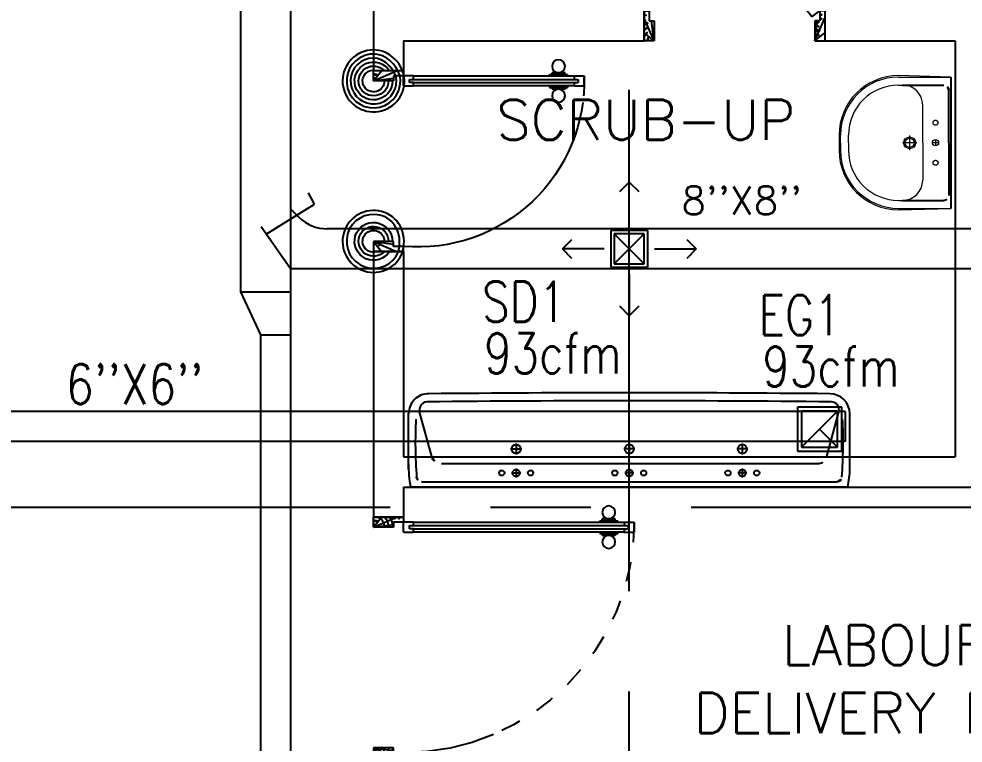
# Model space of a CAD drawing. Extents: x 417866230.2 to 417866327.8, y 43498045.5 to 43498135.4.
# Drawn here: x 417866291.594 to 417866296.301, y 43498106.345 to 43498109.957 of the extents above; entities that cross this region are included whole.
import ezdxf
from ezdxf.enums import TextEntityAlignment as Align

# ---------------------------------------------------------------- set-up
doc = ezdxf.new("R2010")
doc.units = 0
doc.header["$MEASUREMENT"] = 0
for name, pattern in [('CENTERX2', [4, 2.5, -0.5, 0.5, -0.5]), ('DASHED', [0.75, 0.5, -0.25]), ('HIDDEN', [0.375, 0.25, -0.125])]:
    doc.linetypes.add(name, pattern=pattern)
for name, color, linetype in [('AXES', 11, 'CENTERX2'), ('DOOR', 9, 'CONTINUOUS'), ('DOOR-DIM', 9, 'CONTINUOUS'), ('DUCT', 6, 'CONTINUOUS'), ('EXDUCT', 10, 'CONTINUOUS'), ('FIX', 9, 'CONTINUOUS'), ('HAT', 12, 'CONTINUOUS'), ('M-EGU.', 2, 'CONTINUOUS'), ('RM-NAME', 9, 'CONTINUOUS'), ('SCD', 2, 'CONTINUOUS'), ('WALL', 4, 'CONTINUOUS')]:
    doc.layers.add(name, color=color, linetype=linetype)
doc.styles.add('ROMANS', font='ROMANS.shx', dxfattribs={"width": 0.6})

# ---------------------------------------------------------------- blocks, each defined once
blk = doc.blocks.new('RM1')
at = {"layer": 'RM-NAME', "style": 'ROMANS'}
for tag, p in [('ROOMNAME1', (0, 323.8095238059759)), ('ROOMNAME2', (0, 0))]:
    blk.add_attdef(tag, text='', height=200, dxfattribs=at).set_placement(p, align=Align.MIDDLE)
blk = doc.blocks.new('DOOR90')
at = {"layer": 'DOOR', "color": 7, "linetype": 'ByBlock'}
for p, q in [((-150, 0), (0, 0)), ((-150, 0), (-150, -25)), ((0, -50), (-113.7099299924448, 0)), ((0, -50), (-40.1457343158545, 0)), ((0, -50), (0, 0)), ((-1000, -25), (-1050, -25)), ((-1050, -75), (-1050, -25)), ((-1050, -25), (-1050, -75)), ((-1000, -41.9999999999709), (-1020, -41.9999999999709)), ((-1020, -42), (-1020, -58)), ((-1000, -25), (-1000, -41.9999999999709)), ((-877.6424572214019, -17.79999999995925), (-967.6424572214019, -17.79999999995925)), ((-967.6424572214019, -25), (-967.6424572214019, -17.79999999995925)), ((-955.0424572214251, -8.799999999959255), (-890.2424572213786, -8.799999999959255)), ((-955.0424572214251, -17.79999999995925), (-955.0424572214251, -8.799999999959255)), ((-955.0424572214251, -17.79999999995925), (-890.2424572213786, -17.79999999995925)), ((-890.2424572213786, -17.79999999995925), (-890.2424572213786, -8.799999999959255)), ((-877.6424572214019, -25), (-877.6424572214019, -17.79999999995925)), ((-200, -25), (-150, -25)), ((-200, -42), (-200, -25)), ((-180, -42), (-200, -42)), ((-180, -58), (-180, -42)), ((-150, -25), (-100, -25)), ((-150, -75), (-150, -25)), ((-100, -25), (-100, -50)), ((0, -50), (-100, -36.64271395650576)), ((-1000, -75), (-1050, -74.99999999947613)), ((-1000, -58), (-1020, -58)), ((-1000, -58), (-1000, -75)), ((-967.6424572214019, -75), (-967.6424572214019, -82.20000000004075)), ((-877.6424572214019, -82.20000000004075), (-967.6424572214019, -82.20000000004075)), ((-955.0424572214251, -82.20000000004075), (-890.2424572213786, -82.20000000004075)), ((-955.0424572214251, -82.20000000004075), (-955.0424572214251, -91.20000000004075)), ((-955.0424572214251, -91.20000000004075), (-890.2424572213786, -91.20000000004075)), ((-890.2424572213786, -82.20000000004075), (-890.2424572213786, -91.20000000004075)), ((-877.6424572214019, -75), (-877.6424572214019, -82.20000000004075)), ((-200, -58), (-180, -58)), ((-200, -75), (-200, -58)), ((-150, -75), (-200, -75)), ((-100, -50), (0, -50)), ((-150, -875), (-100, -875)), ((-150, -900), (-150, -875)), ((0, -850), (-113.7099299924448, -900)), ((-100, -875), (-100, -850)), ((0, -850), (-100, -863.3572860434942)), ((-100, -850), (0, -850)), ((0, -850), (-40.1457343158545, -900)), ((0, -850), (0, -900)), ((-150, -900), (0, -900)), ((0, -900), (-150, -900))]:
    blk.add_line(p, q, dxfattribs=at)
at = {"layer": 'DOOR', "linetype": 'ByBlock'}
for p, q in [((-200, -25), (-1000, -25)), ((-200, -42), (-1000, -41.9999999999709)), ((-200, -58), (-1000, -58)), ((-1000, -75), (-200, -75))]:
    blk.add_line(p, q, dxfattribs=at)
at = {"layer": 'DOOR', "color": 7, "linetype": 'ByBlock'}
for centre in [(-922.6424572214019, 23.53094421501737), (-922.6424572214019, -123.5309442149592)]:
    blk.add_circle(centre, 32.39999999998526, dxfattribs=at)
for centre, radius, start, end in [((0, -50), 154.4019578127773, 161.1052885482714, 166.2857707768669), ((0, -50), 94.40195781277725, 148.0181880328085, 180), ((0, -50), 134.4019578127773, 158.159849394549, 169.2800236450682), ((0, -50), 114.4019578127773, 154.0838418822192, 167.37742587102), ((0, -50), 74.40195781277725, 137.7764264185456, 180), ((0, -50), 54.40195781277725, 113.2073828924446, 180), ((0, -50), 34.40195781277725, 90, 180), ((0, -50), 14.40195781277725, 90, 180), ((0, -850), 154.4019578127773, 193.7142292231331, 198.8947114517286), ((0, -850), 134.4019578127773, 190.7199763549318, 201.840150605451), ((0, -850), 94.40195781277725, 180, 211.9818119671915), ((0, -850), 74.40195781277725, 180, 222.2235735814543), ((0, -850), 54.40195781277725, 180, 246.7926171075554), ((0, -850), 34.40195781277725, 180, 270), ((0, -850), 14.40195781277725, 180, 270)]:
    blk.add_arc(centre, radius, start, end, dxfattribs=at)
at = {"layer": 'DOOR', "linetype": 'HIDDEN', "ltscale": 0.5}
blk.add_arc((-222.2222222220153, -49.99999999976717), 828.155208510499, 178.270116378131, 275.0030377036063, dxfattribs=at)
blk = doc.blocks.new('DOOR100')
at = {"layer": 'DOOR', "color": 7, "linetype": 'ByBlock'}
for p, q in [((-75.00000000011642, 1250), (-74.99999999959255, 1300.000000000029)), ((-75.00000000011642, 1300), (-25.00000000011642, 1300)), ((-25.00000000011642, 1300), (-75.00000000011642, 1300)), ((-25.00000000011642, 1250), (-25.00000000011642, 1300)), ((-58.00000000011642, 1250), (-75.00000000011642, 1250)), ((-58.00000000011642, 1250), (-58.00000000011642, 1270)), ((-42.00000000011642, 1270), (-58.00000000011642, 1270)), ((-42.00000000011642, 1250), (-42.00000000011642, 1270)), ((-25.00000000011642, 1250), (-42.00000000011642, 1250)), ((-91.20000000018626, 1205.042457221396), (-91.20000000018626, 1140.242457221408)), ((-82.20000000018626, 1205.042457221396), (-91.20000000018626, 1205.042457221396)), ((-82.20000000018626, 1127.642457221402), (-82.20000000018626, 1217.642457221402)), ((-75.00000000011642, 1217.642457221402), (-82.20000000018626, 1217.642457221402)), ((-82.20000000018626, 1205.042457221396), (-82.20000000018626, 1140.242457221408)), ((-25.00000000011642, 1217.642457221402), (-17.80000000004657, 1217.642457221402)), ((-17.80000000004657, 1127.642457221402), (-17.80000000004657, 1217.642457221402)), ((-17.80000000004657, 1205.042457221396), (-17.80000000004657, 1140.242457221408)), ((-17.80000000004657, 1205.042457221396), (-8.800000000046566, 1205.042457221396)), ((-8.800000000046566, 1205.042457221396), (-8.800000000046566, 1140.242457221408)), ((-82.20000000018626, 1140.242457221408), (-91.20000000018626, 1140.242457221408)), ((-17.80000000004657, 1140.242457221408), (-8.800000000046566, 1140.242457221408)), ((-75.00000000011642, 1127.642457221402), (-82.20000000018626, 1127.642457221402)), ((-25.00000000011642, 1127.642457221402), (-17.80000000004657, 1127.642457221402)), ((-75, 200), (-58, 200)), ((-75, 150), (-75, 200)), ((-58, 200), (-58, 180)), ((-42, 200), (-25, 200)), ((-42, 180), (-42, 200)), ((-25, 200), (-25, 150)), ((-1200, 0), (-1200, 150)), ((-1200, 150), (-1175, 150)), ((-1200, 150), (-1200, 0)), ((-1175, 150), (-1175, 100)), ((-75, 150), (-25, 150)), ((-58, 180), (-42, 180)), ((0, 150), (-25, 150)), ((-25, 150), (-25, 100)), ((0, 0), (0, 150)), ((0, 150), (0, 0)), ((-1150, 0), (-1200, 113.7099299924448)), ((-1175, 100), (-1150, 100)), ((-1150, 0), (-1163.357286043465, 100)), ((-1150, 100), (-1150, 0)), ((-50, 0), (0, 113.7099299924448)), ((-50, 100), (-50, 0)), ((-50, 0), (-36.64271395653486, 100)), ((-25, 100), (-50, 100)), ((-1150, 0), (-1200, 40.1457343158545)), ((-1150, 0), (-1200, 0)), ((-50, 0), (0, 40.1457343158545)), ((-50, 0), (0, 0))]:
    blk.add_line(p, q, dxfattribs=at)
at = {"layer": 'DOOR', "linetype": 'ByBlock'}
for p, q in [((-75.00000000011642, 1250), (-75, 200)), ((-58, 200), (-58.00000000011642, 1250)), ((-42, 200), (-42.00000000011642, 1250)), ((-25, 200), (-25.00000000011642, 1250))]:
    blk.add_line(p, q, dxfattribs=at)
at = {"layer": 'DOOR', "color": 7, "linetype": 'ByBlock'}
for centre in [(-123.5309442150756, 1172.642457221402), (23.53094421490096, 1172.642457221402)]:
    blk.add_circle(centre, 32.39999999998526, dxfattribs=at)
at = {"layer": 'DOOR', "linetype": 'HIDDEN', "ltscale": 0.5}
blk.add_arc((-24.99999999965075, 149.9999999994106), 1150.000000000618, 90, 179.9999999995831, dxfattribs=at)
at = {"layer": 'DOOR', "color": 7, "linetype": 'ByBlock'}
for centre, radius, start, end in [((-1150, 0), 154.4019578127773, 103.7142292212167, 108.8947114515936), ((-50, 0), 154.4019578127773, 71.10528854840643, 76.28577077878333), ((-1150, 0), 134.4019578127773, 100.7199763555959, 111.8401506085482), ((-1150, 0), 94.40195781277725, 90, 121.981811965689), ((-50, 0), 94.40195781277725, 58.01818803431096, 90), ((-50, 0), 134.4019578127773, 68.15984939145177, 79.28002364440412), ((-50, 0), 114.4019578127773, 64.0838418833441, 77.3774258719247), ((-1150, 0), 74.40195781277725, 90, 132.2235735847074), ((-1150, 0), 54.40195781277725, 90, 156.7926171089788), ((-50, 0), 74.40195781277725, 47.7764264152926, 90), ((-50, 0), 54.40195781277725, 23.20738289102122, 90), ((-1150, 0), 34.40195781277725, 90, 180), ((-1150, 0), 14.40195781277725, 90, 180), ((-50, 0), 34.40195781277725, 0, 90), ((-50, 0), 14.40195781277725, 0, 90)]:
    blk.add_arc(centre, radius, start, end, dxfattribs=at)
blk = doc.blocks.new('DOOR90C')
at = {"layer": 'DOOR', "color": 7, "linetype": 'ByBlock'}
for p, q in [((150, 899.9989842894065), (0, 899.9989842894065)), ((0, 899.9989842894065), (0, 874.9989842894065)), ((150, 849.9989842894065), (36.29007000755519, 899.9989842894065)), ((150, 849.9989842894065), (109.8542656841455, 899.9989842894065)), ((150, 849.9989842894065), (150, 899.9989842894065)), ((0, 874.9989842894065), (50, 874.9989842894065)), ((50, 874.9989842894065), (50, 849.9989842894065)), ((150, 849.9989842894065), (50, 863.3562703329007)), ((50, 849.9989842894065), (150, 849.9989842894065)), ((-641.4078570367419, 590.9256910111435), (-672.2400681910804, 551.5635930572025)), ((-672.2400681910804, 551.5635930572025), (-641.4078570367419, 590.9256910111435)), ((-602.04575908283, 560.0934798568051), (-641.4078570371494, 590.9256910107651)), ((-632.8779702371685, 520.7313819028641), (-672.2400681910804, 551.5635930572025)), ((-638.1398576263455, 546.4473796689563), (-628.2735500569106, 559.0432510141836)), ((-622.3950184447458, 534.1144952071918), (-638.1398576263455, 546.4473796689272)), ((-632.8779702371685, 520.7313819028641), (-622.3950184447458, 534.1144952071918)), ((-612.5287108753109, 546.7103665524482), (-628.2735500569106, 559.0432510141836)), ((-612.5287108753109, 546.7103665524482), (-602.04575908283, 560.0934798568051)), ((-576.5725437148358, 540.14038802906), (-572.1327053086134, 545.8085301344545)), ((-501.2809289915604, 490.3105500566453), (-572.1327053086134, 545.8085301344545)), ((-562.2134566242457, 538.0388129235507), (-556.6636586164823, 545.1239905552502)), ((-562.2134566242457, 538.0388129235507), (-511.2001776759862, 498.0802672675491)), ((-556.6636586164823, 545.1239905552502), (-505.6503796682227, 505.1654448992485)), ((-607.4047548691742, 500.778290075119), (-611.8445932754548, 495.1101479697245)), ((-540.9928169584018, 439.6121678919153), (-611.8445932754548, 495.1101479697245)), ((-601.9253445910872, 487.3404307588207), (-607.4751425988507, 480.2552531271213)), ((-607.4751425988507, 480.2552531271213), (-556.4618636505911, 440.2967074711196)), ((-601.9253445910872, 487.3404307588207), (-550.9120656428277, 447.3818851028191)), ((-511.2001776759862, 498.0802672675491), (-505.6503796682227, 505.1654448992485)), ((-505.7207673977828, 484.6424079512508), (-501.2809289915604, 490.3105500566453)), ((-550.9120656428277, 447.3818851028191), (-556.4618636505911, 440.2967074711196)), ((-536.5529785521794, 445.2803099973098), (-540.9928169584018, 439.6121678919153)), ((-8.529886799515225, 95.19430910827941), (-19.01283859199611, 81.8111958039226)), ((30.83221115439665, 64.36209795394097), (-8.529886799515225, 95.19430910827941)), ((-28.87914616143098, 69.21532445869525), (-39.36209795391187, 55.83221115433844)), ((-39.36209795391187, 55.83221115433844), (0, 25)), ((-13.13430697988952, 56.88243999695987), (-28.87914616143098, 69.21532445869525)), ((-19.01283859199611, 81.8111958039226), (-3.267999410454649, 69.47831134218723)), ((-3.267999410454649, 69.47831134218723), (-13.13430697988952, 56.88243999695987)), ((30.83221115439665, 64.36209795394097), (0, 25)), ((150, 50), (36.29007000755519, 0)), ((50, 50), (150, 50)), ((150, 50), (50, 36.64271395650576)), ((50, 25), (50, 50)), ((150, 50), (109.8542656841455, 0)), ((150, 50), (150, 0)), ((0, 0), (0, 25)), ((0, 25), (50, 25))]:
    blk.add_line(p, q, dxfattribs=at)
at = {"layer": 'DOOR', "linetype": 'ByBlock'}
for p, q in [((-641.4078570367419, 590.925691011129), (-8.529886799515225, 95.19430910827941)), ((-39.36209795391187, 55.83221115433844), (-632.8779702371685, 520.7313819028641)), ((-28.87914616143098, 69.21532445869525), (-622.3950184447458, 534.1144952071918)), ((-19.01283859199611, 81.8111958039226), (-612.5287108753109, 546.7103665524482))]:
    blk.add_line(p, q, dxfattribs=at)
at = {"layer": 'DOOR', "color": 7, "linetype": 'ByBlock'}
for centre in [(-511.2203291652258, 550.5969935898756), (-601.9051931018475, 434.8237044365233)]:
    blk.add_circle(centre, 32.39999999998526, dxfattribs=at)
for centre, radius, start, end in [((150, 849.9989842894065), 154.4019578127773, 161.1052885482714, 166.2857707764618), ((150, 849.9989842894065), 134.4019578127773, 158.1598493957098, 169.280023644249), ((150, 849.9989842894065), 94.40195781277725, 148.0181880324549, 180), ((150, 849.9989842894065), 74.40195781277725, 137.7764264185456, 180), ((150, 849.9989842894065), 54.40195781277725, 113.2073828924446, 180), ((150, 849.9989842894065), 34.40195781277725, 90, 180), ((150, 849.9989842894065), 14.40195781277725, 90, 180), ((150, 50), 94.40195781277725, 180, 211.9818119675451), ((150, 50), 74.40195781277725, 180, 222.2235735814543), ((150, 50), 54.40195781277725, 180, 246.7926171075554), ((150, 50), 34.40195781277725, 180, 270), ((150, 50), 14.40195781277725, 180, 270), ((150, 50), 134.4019578127773, 190.719976355751, 201.8401506042902), ((150, 50), 114.4019578127773, 192.62257412898, 205.9161581177808)]:
    blk.add_arc(centre, radius, start, end, dxfattribs=at)
at = {"layer": 'DOOR', "linetype": 'HIDDEN', "ltscale": 0.5}
blk.add_arc((2.451342153537553, 6.860744128636725), 868.1417010551024, 90.16178435454209, 137.7822931449289, dxfattribs=at)
blk = doc.blocks.new('LAV1')
at = {"layer": 'FIX', "linetype": 'ByBlock'}
blk.add_line((-327.5, -24.99999999999272), (327.5, -24.99999999999272), dxfattribs=at)
at = {"layer": 'FIX', "linetype": 'Continuous', "lineweight": 20}
for p, q in [((-327.5, -285.0000000000073), (-327.5, -24.99999999999272)), ((327.5, -285.0000000000073), (327.5, -24.99999999999272)), ((0, -165), (-187.4999999999418, -164.9999999999927)), ((0, -165), (187.4999999999418, -164.9999999999927)), ((-287.5, -284.9999999999854), (-287.4999999999418, -264.9999999998545)), ((287.5, -284.9999999999854), (287.4999999999418, -264.9999999998545)), ((0, -535), (-37.5, -535)), ((0, -535), (37.5, -535)), ((0, -575), (-37.5, -575)), ((0, -575), (37.5, -575))]:
    blk.add_line(p, q, dxfattribs=at)
at = {"layer": 'FIX', "linetype": 'ByBlock', "ltscale": 0.3}
for p, q in [((-5.820766091346741e-11, -34.99999999755528), (-262.499999999709, -34.99999999753345)), ((5.820766091346741e-11, -34.99999999755528), (262.499999999709, -34.99999999753345)), ((-287.4999999999418, -264.9999999997017), (-287.499999999709, -59.99999999748979)), ((287.4999999999418, -264.9999999997017), (287.499999999709, -59.99999999748979))]:
    blk.add_line(p, q, dxfattribs=at)
at = {"layer": 'FIX', "lineweight": 20}
for p, q in [((-2.491287887096405e-08, -85.39003150164353), (-2.491287887096405e-08, -116.4897162631896)), ((-15.61226091062417, -100.9398738824166), (15.48742383631179, -100.9398738824166))]:
    blk.add_line(p, q, dxfattribs=at)
at = {"layer": 'FIX', "linetype": 'DASHED', "lineweight": 20, "ltscale": 0.04}
for p, q in [((-35.66062099515693, -230.4694115376333), (36.59944407042349, -230.4694115376333)), ((0, -193.8699674672098), (0, -266.1300325327902))]:
    blk.add_line(p, q, dxfattribs=at)
at = {"layer": 'FIX', "linetype": 'Continuous', "lineweight": 20}
blk.add_lwpolyline([(294.805849117809, -25.00000000005821), (-5.820766091346741e-11, -25), (-327.5, -24.99999999999272), (-334.5, -284.9999999999782, 0.414213562373095), (-37.5, -582), (0, -581.9999999982538), (37.5, -582, 0.414213562373095), (334.5, -285), (327.5, -24.99999999999272), (5.820766091346741e-11, -25)], format="xyb", dxfattribs=at)
at = {"layer": 'FIX', "linetype": 'HIDDEN', "lineweight": 20, "ltscale": 0.05}
for centre in [(-100, -100.9398738824166), (99.99999997508712, -100.9398738824166)]:
    blk.add_circle(centre, 12.43987389819046, dxfattribs=at)
at = {"layer": 'FIX', "lineweight": 20}
for centre, radius in [((-2.491287887096405e-08, -100.9398738824166), 15.54984237273808), ((0.4694115376332775, -230), 29.5), ((0.4694115376332775, -230), 22.5)]:
    blk.add_circle(centre, radius, dxfattribs=at)
at = {"layer": 'FIX', "linetype": 'ByBlock', "ltscale": 0.3}
for centre, start, end in [((-262.499999999709, -59.99999999753345), 90, 180), ((262.499999999709, -59.99999999753345), 0, 90)]:
    blk.add_arc(centre, 25, start, end, dxfattribs=at)
at = {"layer": 'FIX', "linetype": 'Continuous', "lineweight": 20}
for centre, radius, start, end in [((-187.4999999999418, -264.9999999999927), 100, 90, 180), ((187.4999999999418, -264.9999999999927), 100, 0, 90), ((-37.5, -285), 290, 180, 270), ((-37.5, -285), 250, 180, 270), ((37.5, -285), 290, 270, 0), ((37.5, -285), 250, 270, 0)]:
    blk.add_arc(centre, radius, start, end, dxfattribs=at)
blk = doc.blocks.new('SCRUP3')
at = {"layer": 'FIX'}
for p, q in [((-1099.999999999913, 116.0405098111223), (-1099.999999999913, 394.9999999953288)), ((-984.9770704399853, 176.9738493370678), (-1044.93286154457, 399.1629574214894)), ((984.9770704399998, 176.9738493370824), (1044.932861544585, 399.162957421504)), ((1099.999999999927, 116.0405098111369), (1099.999999999927, 394.9999999953434)), ((-563.756318349464, 242.4999999988358), (-563.756318349464, 187.5000000058208)), ((0, 242.4999999988358), (0, 187.5000000058208)), ((563.7563183494494, 242.4999999988358), (563.7563183494494, 187.5000000058208)), ((-591.2563183750754, 215.0000000023283), (-536.2563183238526, 215.0000000023283)), ((27.50000002561137, 215.0000000023283), (-27.50000002561137, 215.0000000023283)), ((591.2563183750608, 215.0000000023283), (536.2563183238381, 215.0000000023283)), ((936.7036885464768, 140.0000000052387), (-936.7036885464622, 140.0000000052241)), ((-586.2563183704187, 95.00000000698492), (-541.2563183285092, 95.00000000698492)), ((-563.756318349464, 117.4999999988358), (-563.756318349464, 72.50000000058208)), ((22.50000002095476, 95.00000000698492), (-22.50000002095476, 95.00000000698492)), ((0, 117.4999999988358), (0, 72.50000000058208)), ((586.2563183704042, 95.00000000698492), (541.2563183284947, 95.00000000698492)), ((563.7563183494494, 117.4999999988358), (563.7563183494494, 72.50000000058208)), ((1034.999999997599, 49.99999999417923), (-1034.999999997584, 49.99999999416468)), ((1089.999999990614, 25), (-1089.999999990599, 24.99999999998545))]:
    blk.add_line(p, q, dxfattribs=at)
for centre, radius in [((-563.756318349464, 215.0000000023283), 22.5), ((0, 215.0000000023283), 22.5), ((563.7563183494494, 215.0000000023283), 22.5), ((-635.4868162349012, 95.00000000698492), 13.125), ((-563.756318349464, 95.00000000698492), 17.5), ((-492.0258204639686, 95.00000000698492), 13.125), ((-71.73049788549542, 95.00000000698492), 13.125), ((0, 95.00000000698492), 17.5), ((71.73049788543722, 95.00000000698492), 13.125), ((492.025820463954, 95.00000000698492), 13.125), ((563.7563183494494, 95.00000000698492), 17.5), ((635.4868162348866, 95.00000000698492), 13.125)]:
    blk.add_circle(centre, radius, dxfattribs=at)
for centre, radius, start, end in [((-1000.000000023196, 390.0000000052241), 100, 89.99999999999977, 180), ((7.275957614183426e-10, -99507.50000136546), 100002.5000013642, 89.42704697945011, 90.57295302055068), ((1000.00000002321, 390.0000000052387), 100, 2.398081733190338e-13, 89.99999999999967), ((-1006.31415601811, 409.583877952522), 40, 92.93641480782087, 195.1010981613854), ((6.83940015733242e-10, -92513.8186077566), 92968.8186077553, 89.37854333424549, 90.62145666575535), ((1006.314156018125, 409.5838779525366), 40, 344.8989018386147, 87.06358519218394), ((1216.865839238832, 247.9552738717612), 2283.425404233361, 177.1166851454306, 184.3439593869857), ((-1216.865839238817, 247.9552738717757), 2283.425404233361, 355.6560406130143, 2.883314854569479), ((-936.7036885464622, 189.9999999935826), 50, 195.1010981613865, 270), ((936.7036885464768, 189.9999999935972), 50, 269.9999999999997, 344.8989018386139), ((-568.5211120521708, 128.3493344002491), 531.6214024405527, 178.6732913257307, 191.2099098424106), ((568.521118205841, 128.3493335269159), 531.6213962345344, 348.7900901209885, 358.6732914046515), ((-1034.999999997584, 75.00000000289583), 25, 180, 269.9999999999998), ((1034.999999997599, 75.00000000291038), 25, 269.9999999999997, 0)]:
    blk.add_arc(centre, radius, start, end, dxfattribs=at)

msp = doc.modelspace()

# ---------------------------------------------------------------- linework, layer by layer
at = {"layer": 'AXES'}
for p, q in [((417866294.6368632, 43498063.10208099), (417866294.6368632, 43498121.67208099)), ((417866230.9454184, 43498107.52208099), (417866300.0368633, 43498107.52208099))]:
    msp.add_line(p, q, dxfattribs=at)
at = {"layer": 'DUCT'}
for p, q in [((417866292.6986286, 43498110.41406589), (417866292.6986286, 43498108.59526543)), ((417866292.9486286, 43498110.41406589), (417866292.9486286, 43498104.40976274)), ((417866293.0667364, 43498109.03289457), (417866293.0379634, 43498109.08933645)), ((417866292.8274008, 43498108.88271224), (417866293.0667364, 43498109.03289457)), ((417866292.9486286, 43498109.00958098), (417866292.99005, 43498108.96815963)), ((417866293.0667364, 43498109.03289457), (417866293.0667364, 43498109.03289457)), ((417866292.9486285, 43498108.70958099), (417866292.8016397, 43498108.91950283)), ((417866296.3958117, 43498108.90958098), (417866293.1314713, 43498108.90958098)), ((417866296.3958117, 43498108.70958099), (417866292.9486285, 43498108.70958099)), ((417866292.6986286, 43498108.59526543), (417866292.9486286, 43498108.59526543)), ((417866292.6986286, 43498108.59526543), (417866292.7986286, 43498108.38060932)), ((417866292.7986286, 43498108.38060932), (417866292.9486286, 43498108.38060932)), ((417866292.7986286, 43498108.38060932), (417866292.7986286, 43498104.40987163))]:
    msp.add_line(p, q, dxfattribs=at)
msp.add_arc((417866293.1314713, 43498109.10958099), 0.2, 225.0000006037092, 270, dxfattribs=at)
at = {"layer": 'EXDUCT', "linetype": 'Continuous'}
for p, q in [((417866295.7134683, 43498107.99920133), (417866290.366693, 43498107.99920133)), ((417866295.7134683, 43498107.99920133), (417866295.7134683, 43498107.84920132)), ((417866295.7134683, 43498107.84920132), (417866290.4486659, 43498107.84920132))]:
    msp.add_line(p, q, dxfattribs=at)
at = {"layer": 'M-EGU.'}
for p, q in [((417866294.5898777, 43498109.09577101), (417866294.6370176, 43498109.14291099)), ((417866294.6370176, 43498108.93545715), (417866294.6370176, 43498109.14291099)), ((417866294.6370176, 43498109.14291099), (417866294.6841576, 43498109.09577101)), ((417866294.7286834, 43498108.90124673), (417866294.5453519, 43498108.90124673)), ((417866294.5453519, 43498108.90124673), (417866294.5453519, 43498108.71791524)), ((417866294.7286834, 43498108.71791524), (417866294.7286834, 43498108.90124673)), ((417866294.3036876, 43498108.80958098), (417866294.3508276, 43498108.85672097)), ((417866294.9232076, 43498108.85672097), (417866294.9703476, 43498108.80958098)), ((417866294.3508276, 43498108.762441), (417866294.3036876, 43498108.80958098)), ((417866294.5111415, 43498108.80958098), (417866294.3036876, 43498108.80958098)), ((417866294.7628938, 43498108.80958098), (417866294.9703476, 43498108.80958098)), ((417866294.9703476, 43498108.80958098), (417866294.9232076, 43498108.762441)), ((417866294.5453519, 43498108.71791524), (417866294.7286834, 43498108.71791524)), ((417866294.6370176, 43498108.68370482), (417866294.6370176, 43498108.47625098)), ((417866294.6370176, 43498108.47625098), (417866294.5898777, 43498108.52339096)), ((417866294.6841576, 43498108.52339096), (417866294.6370176, 43498108.47625098)), ((417866295.4959406, 43498108.00114324), (417866295.4959406, 43498107.82114324)), ((417866295.6759406, 43498108.00114324), (417866295.4959406, 43498108.00114324)), ((417866295.6759406, 43498107.82114324), (417866295.6759406, 43498108.00114324)), ((417866295.6759406, 43498107.82114324), (417866295.5859405, 43498107.91114324)), ((417866295.4959406, 43498107.82114324), (417866295.6759406, 43498107.82114324))]:
    msp.add_line(p, q, dxfattribs=at)
at = {"layer": 'M-EGU.', "linetype": 'HIDDEN'}
for p, q in [((417866294.7120169, 43498108.88458023), (417866294.5620184, 43498108.88458023)), ((417866294.5620184, 43498108.88458023), (417866294.7120169, 43498108.73458173)), ((417866294.5620184, 43498108.73458173), (417866294.7120169, 43498108.88458023)), ((417866294.5620184, 43498108.88458023), (417866294.5620184, 43498108.73458173)), ((417866294.7120169, 43498108.73458173), (417866294.7120169, 43498108.88458023)), ((417866294.5620184, 43498108.73458173), (417866294.7120169, 43498108.73458173)), ((417866295.4759406, 43498108.02114324), (417866295.4759406, 43498107.80114324)), ((417866295.6959406, 43498108.02114324), (417866295.4759406, 43498108.02114324)), ((417866295.6959406, 43498107.80114324), (417866295.6959406, 43498108.02114324)), ((417866295.4959406, 43498107.82114324), (417866295.6759406, 43498108.00114324)), ((417866295.4759406, 43498107.80114324), (417866295.6959406, 43498107.80114324))]:
    msp.add_line(p, q, dxfattribs=at)
at = {"layer": 'WALL'}
for p, q in [((417866293.3618633, 43498110.14708003), (417866293.3618633, 43498109.69708193)), ((417866294.7118629, 43498109.99708162), (417866294.7118638, 43498109.84708162)), ((417866295.6118633, 43498109.99708098), (417866295.6118642, 43498109.84708098)), ((417866293.5118632, 43498109.84708098), (417866294.7118638, 43498109.84708162)), ((417866293.5118632, 43498109.84708098), (417866293.5118632, 43498109.69708098)), ((417866295.6118642, 43498109.84708098), (417866296.2618632, 43498109.84708098)), ((417866296.2618632, 43498109.84708098), (417866296.2618632, 43498107.77208099)), ((417866293.5118632, 43498109.69708098), (417866293.3618633, 43498109.69708193)), ((417866293.3618633, 43498108.79708193), (417866293.3618633, 43498107.47208194)), ((417866293.5118632, 43498108.79708099), (417866293.3618633, 43498108.79708193)), ((417866293.5118632, 43498108.79708099), (417866293.5118632, 43498107.77208099)), ((417866293.5118632, 43498107.77208099), (417866296.2618632, 43498107.77208099)), ((417866293.5118632, 43498107.62208098), (417866296.5618632, 43498107.62208098)), ((417866293.5118632, 43498107.62208098), (417866293.5118632, 43498107.47208098)), ((417866293.5118632, 43498107.47208098), (417866293.3618633, 43498107.47208194))]:
    msp.add_line(p, q, dxfattribs=at)

# ---------------------------------------------------------------- block references
at = {"layer": 'DOOR', "xscale": -0.001000000047497451, "yscale": 0.0009999999892897904, "zscale": 0.001}
msp.add_blockref('DOOR90', (417866293.3618633, 43498109.69708193), dxfattribs=at)
at = {"layer": 'DOOR', "xscale": -0.0009999999892897904, "yscale": 0.0009999999892897904, "zscale": 0.001, "rotation": 270}
msp.add_blockref('DOOR100', (417866293.3618633, 43498107.47208194), dxfattribs=at)
at = {"layer": 'DOOR-DIM', "xscale": -0.0009999999892897904, "yscale": 0.0009999999892897904, "zscale": 0.001, "rotation": 90}
msp.add_blockref('DOOR90C', (417866295.6118642, 43498109.99708098), dxfattribs=at)
at = {"layer": 'HAT'}
ref = msp.add_blockref('RM1', (417866294.7193733, 43498109.45313177), dxfattribs=dict(at, xscale=0.001000000047497451, yscale=0.0009999999892897904, zscale=0.001))
ref.add_attrib('ROOMNAME2', 'SCRUB-UP', dxfattribs={"layer": 'RM-NAME', "height": 0.2, "style": 'ROMANS'}).set_placement((417866294.7193733, 43498109.45313177), align=Align.MIDDLE)
ref = msp.add_blockref('RM1', (417866296.0117291, 43498106.49547505), dxfattribs=dict(at, xscale=0.001000000047497451, yscale=0.0009999999892897904, zscale=0.001))
ref.add_attrib('ROOMNAME2', 'DELIVERY ROOM', dxfattribs={"layer": 'RM-NAME', "height": 0.2, "style": 'ROMANS'}).set_placement((417866296.0117291, 43498106.49547505), align=Align.MIDDLE)
ref.add_attrib('ROOMNAME1', 'LABOUR/', dxfattribs={"layer": 'RM-NAME', "height": 0.2, "style": 'ROMANS'}).set_placement((417866296.0117291, 43498106.81928457), align=Align.MIDDLE)
at = {"layer": 'WALL', "xscale": 0.0009999999892897904, "yscale": 0.0009999999892897904, "zscale": 0.001, "rotation": 270}
msp.add_blockref('LAV1', (417866296.2647946, 43498109.33897875), dxfattribs=at)
at = {"layer": 'WALL', "xscale": 0.001, "yscale": 0.001, "zscale": 0.001}
msp.add_blockref('SCRUP3', (417866294.6368132, 43498107.59708098), dxfattribs=at)

# ---------------------------------------------------------------- texts
at = {"layer": 'SCD', "style": 'ROMANS'}
msp.add_text("8''X8''", height=0.14, dxfattribs=at).set_placement((417866294.8983207, 43498108.98139266))
at = {"layer": 'SCD', "style": 'ROMANS', "width": 0.8}
for s, p in [('SD1', (417866293.9032847, 43498108.44645976)), ('EG1', (417866295.2828092, 43498108.37947934)), ('93cfm', (417866293.9128601, 43498108.18903459)), ('93cfm', (417866295.2999896, 43498108.12315527)), ("6''X6''", (417866291.8286335, 43498108.03525405))]:
    msp.add_text(s, height=0.2, dxfattribs=at).set_placement(p)

doc.saveas('drawing.dxf')
